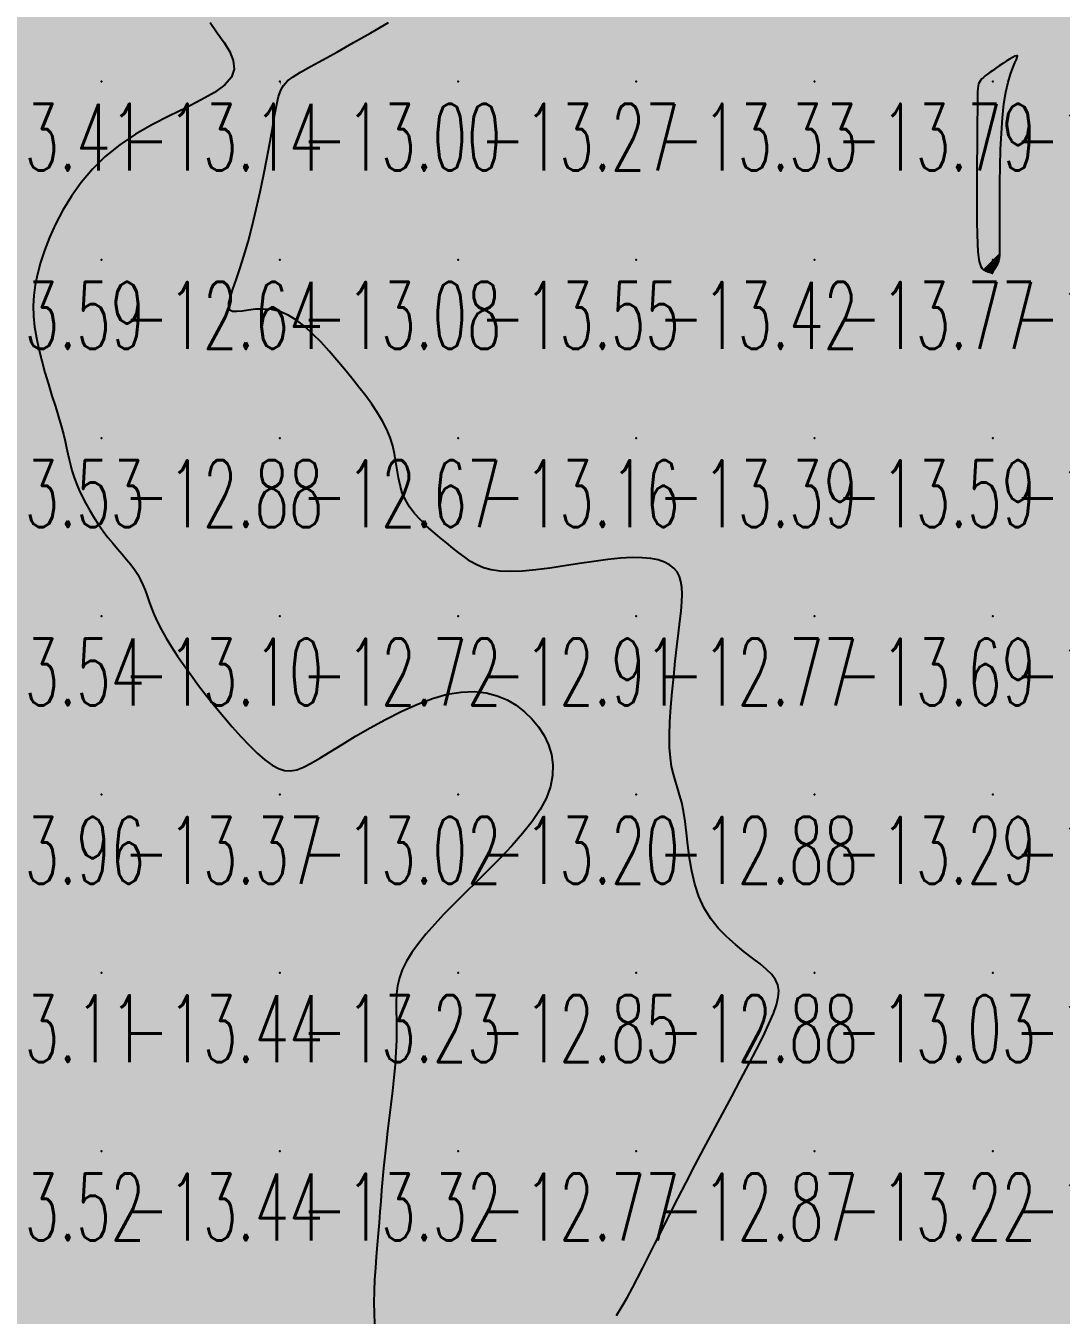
# Model space of a CAD drawing. Header units: millimetres. Extents: x 88261 to 90953, y 390274 to 392322.
# Drawn here: x 89616 to 89674.1, y 391748 to 391820.4 of the extents above; entities that cross this region are included whole.
import ezdxf
from ezdxf.enums import TextEntityAlignment as Align

# ---------------------------------------------------------------- set-up
doc = ezdxf.new("R2010")
doc.units = ezdxf.units.MM
doc.header["$LTSCALE"] = 25
for name, color, linetype in [('CN_03_00', 7, 'Continuous'), ('COTEAlt', 7, 'Continuous'), ('TN_COLORIAGE', 7, 'Continuous')]:
    doc.layers.add(name, color=color, linetype=linetype)
doc.styles.add('Simplex 1.0', font='Simplex.shx', dxfattribs={"width": 0.99, "height": 2.5})
doc.styles.get("Standard").update_dxf_attribs({"font": 'times.ttf'})

# ---------------------------------------------------------------- blocks, each defined once
blk = doc.blocks.new('COTE')
at = {"color": 0}
blk.add_point((0, 0), dxfattribs=at)
at = {"layer": 'COTEAlt'}
blk.add_attdef('ALT', text='', height=3.75, dxfattribs=at).set_placement((1.25, -1.25), align=Align.TOP_LEFT)

msp = doc.modelspace()

# ---------------------------------------------------------------- linework, layer by layer
at = {"layer": 'CN_03_00', "elevation": -13, "flags": 128}
for points in [[(89626.335, 391820.536), (89626.741, 391819.969), (89627.123, 391819.425), (89627.436, 391818.904), (89627.638, 391818.406), (89627.684, 391817.93), (89627.532, 391817.476), (89627.153, 391817.043), (89626.574, 391816.621), (89625.837, 391816.199), (89624.984, 391815.765), (89624.058, 391815.308), (89623.101, 391814.817), (89622.155, 391814.281), (89621.261, 391813.688), (89620.454, 391813.032), (89619.737, 391812.322), (89619.105, 391811.573), (89618.553, 391810.8), (89618.076, 391810.017), (89617.668, 391809.24), (89617.326, 391808.481), (89617.043, 391807.757), (89616.816, 391807.077), (89616.642, 391806.435), (89616.518, 391805.823), (89616.443, 391805.231), (89616.414, 391804.648), (89616.43, 391804.065), (89616.488, 391803.472), (89616.586, 391802.86), (89616.721, 391802.222), (89616.885, 391801.567), (89617.07, 391800.906), (89617.266, 391800.251), (89617.464, 391799.612), (89617.656, 391799.003), (89617.833, 391798.434), (89617.986, 391797.917), (89618.108, 391797.459), (89618.205, 391797.054), (89618.285, 391796.69), (89618.354, 391796.355), (89618.422, 391796.038), (89618.494, 391795.728), (89618.58, 391795.414), (89618.686, 391795.084), (89618.819, 391794.729), (89618.979, 391794.354), (89619.161, 391793.964), (89619.364, 391793.566), (89619.586, 391793.165), (89619.823, 391792.768), (89620.073, 391792.382), (89620.333, 391792.011), (89620.602, 391791.662), (89620.873, 391791.332), (89621.142, 391791.018), (89621.404, 391790.717), (89621.653, 391790.426), (89621.886, 391790.141), (89622.097, 391789.859), (89622.281, 391789.577), (89622.434, 391789.292), (89622.434, 391789.292), (89622.565, 391789), (89622.683, 391788.697), (89622.795, 391788.381), (89622.913, 391788.048), (89623.044, 391787.694), (89623.197, 391787.316), (89623.384, 391786.911), (89623.609, 391786.476), (89623.873, 391786.013), (89624.174, 391785.525), (89624.508, 391785.013), (89624.874, 391784.48), (89625.269, 391783.93), (89625.69, 391783.364), (89626.136, 391782.785), (89626.602, 391782.197), (89627.082, 391781.612), (89627.568, 391781.043), (89628.052, 391780.503), (89628.526, 391780.006), (89628.983, 391779.564), (89629.414, 391779.191), (89629.813, 391778.9), (89630.175, 391778.701), (89630.514, 391778.594), (89630.848, 391778.573), (89631.194, 391778.636), (89631.572, 391778.778), (89631.998, 391778.995), (89632.49, 391779.283), (89633.067, 391779.638), (89633.74, 391780.053), (89634.495, 391780.509), (89635.313, 391780.984), (89636.173, 391781.455), (89637.057, 391781.901), (89637.943, 391782.299), (89638.813, 391782.627), (89639.646, 391782.864), (89640.426, 391782.991), (89641.15, 391783.014), (89641.82, 391782.942), (89642.437, 391782.784), (89643.002, 391782.549), (89643.517, 391782.248), (89643.981, 391781.889), (89644.397, 391781.482), (89644.764, 391781.036), (89645.074, 391780.554), (89645.318, 391780.038), (89645.485, 391779.492), (89645.568, 391778.918), (89645.555, 391778.319), (89645.438, 391777.698), (89645.207, 391777.056), (89644.858, 391776.398), (89644.405, 391775.727), (89643.87, 391775.05), (89643.271, 391774.371), (89642.629, 391773.695), (89641.964, 391773.027), (89641.296, 391772.373), (89640.644, 391771.737), (89640.028, 391771.123), (89639.453, 391770.533), (89638.924, 391769.964), (89638.445, 391769.416), (89638.02, 391768.889), (89637.656, 391768.381), (89637.354, 391767.891), (89637.121, 391767.419), (89636.957, 391766.963), (89636.853, 391766.514), (89636.796, 391766.063), (89636.775, 391765.602), (89636.777, 391765.12), (89636.788, 391764.609), (89636.798, 391764.059), (89636.793, 391763.461), (89636.764, 391762.809), (89636.712, 391762.112), (89636.643, 391761.381), (89636.562, 391760.629), (89636.473, 391759.867), (89636.381, 391759.107), (89636.29, 391758.36), (89636.207, 391757.64), (89636.133, 391756.953), (89636.069, 391756.298), (89636.012, 391755.666), (89635.961, 391755.051), (89635.913, 391754.445), (89635.866, 391753.843), (89635.818, 391753.237), (89635.768, 391752.619), (89635.714, 391751.987), (89635.66, 391751.342), (89635.61, 391750.691), (89635.567, 391750.04), (89635.538, 391749.396), (89635.525, 391748.763), (89635.534, 391748.149), (89635.567, 391747.558)], [(89649.131, 391748.031), (89649.459, 391748.551), (89649.755, 391749.056), (89650.036, 391749.57), (89650.319, 391750.112), (89650.62, 391750.704), (89650.953, 391751.364), (89651.318, 391752.089), (89651.713, 391752.871), (89652.135, 391753.703), (89652.582, 391754.579), (89653.051, 391755.49), (89653.539, 391756.43), (89654.045, 391757.392), (89654.564, 391758.367), (89655.087, 391759.342), (89655.603, 391760.302), (89656.101, 391761.234), (89656.57, 391762.122), (89657, 391762.953), (89657.379, 391763.712), (89657.696, 391764.385), (89657.943, 391764.962), (89658.117, 391765.454), (89658.216, 391765.874), (89658.24, 391766.239), (89658.187, 391766.562), (89658.057, 391766.859), (89657.848, 391767.145), (89657.559, 391767.434), (89657.192, 391767.74), (89656.765, 391768.07), (89656.298, 391768.429), (89655.81, 391768.824), (89655.322, 391769.261), (89654.853, 391769.744), (89654.425, 391770.279), (89654.057, 391770.873), (89653.764, 391771.527), (89653.539, 391772.226), (89653.368, 391772.951), (89653.241, 391773.684), (89653.143, 391774.405), (89653.062, 391775.095), (89652.985, 391775.736), (89652.901, 391776.308), (89652.799, 391776.801), (89652.683, 391777.231), (89652.561, 391777.623), (89652.441, 391778.002), (89652.329, 391778.393), (89652.233, 391778.82), (89652.16, 391779.308), (89652.119, 391779.882), (89652.113, 391780.558), (89652.139, 391781.32), (89652.19, 391782.142), (89652.262, 391782.999), (89652.347, 391783.867), (89652.439, 391784.721), (89652.532, 391785.535), (89652.621, 391786.285), (89652.698, 391786.95), (89652.76, 391787.533), (89652.802, 391788.042), (89652.818, 391788.484), (89652.804, 391788.866), (89652.755, 391789.196), (89652.667, 391789.481), (89652.535, 391789.728), (89652.355, 391789.945), (89652.121, 391790.13), (89651.83, 391790.282), (89651.477, 391790.4), (89651.059, 391790.481), (89650.571, 391790.526), (89650.009, 391790.531), (89649.369, 391790.496), (89648.651, 391790.421), (89647.872, 391790.316), (89647.056, 391790.194), (89646.224, 391790.066), (89645.399, 391789.945), (89644.604, 391789.843), (89643.861, 391789.772), (89643.191, 391789.745), (89642.612, 391789.77), (89642.113, 391789.845), (89641.681, 391789.965), (89641.298, 391790.126), (89640.951, 391790.322), (89640.623, 391790.548), (89640.299, 391790.799), (89639.964, 391791.07), (89639.606, 391791.356), (89639.233, 391791.657), (89638.855, 391791.972), (89638.485, 391792.303), (89638.132, 391792.647), (89637.808, 391793.007), (89637.524, 391793.381), (89637.292, 391793.769), (89637.119, 391794.171), (89636.993, 391794.586), (89636.901, 391795.013), (89636.828, 391795.449), (89636.761, 391795.894), (89636.683, 391796.345), (89636.582, 391796.801), (89636.441, 391797.26), (89636.252, 391797.722), (89636.014, 391798.187), (89635.734, 391798.656), (89635.416, 391799.13), (89635.066, 391799.61), (89634.689, 391800.097), (89634.29, 391800.592), (89633.875, 391801.096), (89633.447, 391801.608), (89633.009, 391802.116), (89632.562, 391802.608), (89632.108, 391803.068), (89631.647, 391803.484), (89631.182, 391803.842), (89630.714, 391804.129), (89630.244, 391804.331), (89629.776, 391804.44), (89629.318, 391804.474), (89628.883, 391804.457), (89628.482, 391804.411), (89628.126, 391804.36), (89627.827, 391804.328), (89627.596, 391804.338), (89627.444, 391804.413), (89627.38, 391804.574), (89627.394, 391804.824), (89627.476, 391805.164), (89627.612, 391805.595), (89627.792, 391806.117), (89628.002, 391806.73), (89628.232, 391807.436), (89628.468, 391808.234), (89628.701, 391809.121), (89628.927, 391810.07), (89629.142, 391811.053), (89629.344, 391812.038), (89629.531, 391812.996), (89629.7, 391813.896), (89629.848, 391814.708), (89629.973, 391815.402), (89630.077, 391815.958), (89630.177, 391816.394), (89630.296, 391816.738), (89630.456, 391817.018), (89630.681, 391817.264), (89630.992, 391817.503), (89631.413, 391817.763), (89631.965, 391818.074), (89632.661, 391818.456), (89633.48, 391818.906), (89634.389, 391819.412), (89635.356, 391819.964), (89636.349, 391820.551)]]:
    msp.add_lwpolyline(points, dxfattribs=at)
at = {"layer": 'CN_03_00', "elevation": -14, "flags": 128}
msp.add_lwpolyline([(89669.39, 391808.128), (89669.417, 391807.701), (89669.451, 391807.376), (89669.492, 391807.137), (89669.538, 391806.968), (89669.589, 391806.852), (89669.644, 391806.773), (89669.703, 391806.716), (89669.765, 391806.667), (89669.829, 391806.624), (89669.895, 391806.589), (89669.961, 391806.564), (89670.028, 391806.55), (89670.094, 391806.548), (89670.159, 391806.56), (89670.222, 391806.588), (89670.282, 391806.632), (89670.34, 391806.69), (89670.394, 391806.759), (89670.444, 391806.837), (89670.489, 391806.919), (89670.53, 391807.004), (89670.565, 391807.089), (89670.594, 391807.169), (89670.617, 391807.247), (89670.633, 391807.337), (89670.645, 391807.458), (89670.653, 391807.628), (89670.656, 391807.867), (89670.657, 391808.193), (89670.655, 391808.625), (89670.651, 391809.181), (89670.647, 391809.873), (89670.646, 391810.674), (89670.65, 391811.554), (89670.664, 391812.479), (89670.69, 391813.416), (89670.733, 391814.332), (89670.795, 391815.195), (89670.881, 391815.973), (89670.991, 391816.638), (89671.117, 391817.193), (89671.249, 391817.646), (89671.377, 391818.005), (89671.489, 391818.278), (89671.576, 391818.473), (89671.627, 391818.6), (89671.632, 391818.666), (89671.583, 391818.679), (89671.487, 391818.648), (89671.353, 391818.58), (89671.189, 391818.484), (89671.006, 391818.367), (89670.811, 391818.239), (89670.615, 391818.106), (89670.427, 391817.977), (89670.254, 391817.858), (89670.097, 391817.75), (89669.957, 391817.65), (89669.833, 391817.556), (89669.726, 391817.466), (89669.634, 391817.379), (89669.559, 391817.292), (89669.5, 391817.204), (89669.456, 391817.11), (89669.425, 391816.997), (89669.405, 391816.848), (89669.394, 391816.649), (89669.389, 391816.383), (89669.387, 391816.034), (89669.387, 391815.586), (89669.385, 391815.023), (89669.381, 391814.339), (89669.374, 391813.557), (89669.366, 391812.71), (89669.359, 391811.833), (89669.355, 391810.957), (89669.354, 391810.116), (89669.359, 391809.344), (89669.37, 391808.673), (89669.39, 391808.128)], close=True, dxfattribs=at)
at = {"layer": 'TN_COLORIAGE', "color": 221}
for points in [[(89610.249, 391817.239, -13.225), (89620.249, 391817.239, -13.225), (89620.249, 391827.239, -13.225)], [(89610.249, 391827.239, -13.225), (89610.249, 391817.239, -13.225), (89620.249, 391827.239, -13.225)], [(89620.249, 391827.239, -13), (89625.621, 391827.239, -13), (89620.249, 391817.239, -13), (89624.498, 391821.489, -13)], [(89650.249, 391827.239, -13), (89643.685, 391827.239, -13), (89640.249, 391817.239, -13), (89640.249, 391822.502, -13)], [(89640.249, 391817.239, -13.46), (89650.249, 391817.239, -13.46), (89650.249, 391827.239, -13.46)], [(89650.249, 391827.239, -13.622), (89650.249, 391817.239, -13.622), (89660.249, 391827.239, -13.622)], [(89650.249, 391817.239, -13.622), (89660.249, 391817.239, -13.622), (89660.249, 391827.239, -13.622)], [(89660.249, 391827.239, -13.676), (89660.249, 391817.239, -13.676), (89670.249, 391827.239, -13.676)], [(89669.331, 391817.239, -13.676), (89670.249, 391817.849, -13.676), (89660.249, 391817.239, -13.676), (89670.249, 391827.239, -13.676)], [(89672.236, 391819.227, -13.676), (89670.249, 391817.849, -13.676), (89680.249, 391827.239, -13.676), (89670.249, 391827.239, -13.676)], [(89672.236, 391819.227, -13.417), (89670.597, 391817.239, -13.417), (89680.249, 391827.239, -13.417), (89680.249, 391817.239, -13.417)], [(89640.249, 391822.502, -13.268), (89630.322, 391817.239, -13.268), (89640.249, 391817.239, -13.268)], [(89624.498, 391821.489, -13.143), (89630.112, 391817.239, -13.143), (89620.249, 391817.239, -13.143)], [(89610.249, 391807.239, -13), (89616.458, 391807.239, -13), (89620.249, 391817.239, -13), (89620.249, 391814.412, -13)], [(89610.249, 391817.239, -13.143), (89610.249, 391807.239, -13.143), (89620.249, 391817.239, -13.143)], [(89620.249, 391814.412, -13.143), (89630.112, 391817.239, -13.143), (89620.249, 391817.239, -13.143)], [(89628.522, 391807.239, -13.076), (89630.249, 391816.984, -13.076), (89630.249, 391807.239, -13.076)], [(89640.249, 391817.239, -13), (89630.322, 391817.239, -13), (89630.249, 391807.239, -13), (89630.249, 391816.984, -13)], [(89630.249, 391807.239, -13.268), (89640.249, 391807.239, -13.268), (89640.249, 391817.239, -13.268)], [(89640.249, 391807.239, -13.334), (89650.249, 391807.239, -13.334), (89650.249, 391817.239, -13.334)], [(89640.249, 391817.239, -13.334), (89640.249, 391807.239, -13.334), (89650.249, 391817.239, -13.334)], [(89650.249, 391807.239, -13.792), (89660.249, 391807.239, -13.792), (89660.249, 391817.239, -13.792)], [(89650.249, 391817.239, -13.792), (89650.249, 391807.239, -13.792), (89660.249, 391817.239, -13.792)], [(89669.331, 391817.239, -13.766), (89669.425, 391816.415, -13.766), (89660.249, 391817.239, -13.766), (89660.249, 391807.239, -13.766)], [(89670.597, 391817.239, -13.417), (89670.662, 391807.652, -13.417), (89680.249, 391817.239, -13.417)], [(89670.663, 391807.239, -13.417), (89670.662, 391807.652, -13.417), (89680.249, 391807.239, -13.417), (89680.249, 391817.239, -13.417)], [(89669.425, 391816.415, -13.766), (89669.281, 391807.239, -13.766), (89660.249, 391807.239, -13.766)], [(89610.249, 391807.239, -13), (89616.458, 391807.239, -13), (89610.249, 391797.239, -13), (89616.18, 391803.17, -13)], [(89628.522, 391807.239, -13.076), (89626.473, 391803.464, -13.076), (89630.249, 391807.239, -13.076)], [(89630.249, 391805.383, -13.076), (89626.473, 391803.464, -13.076), (89630.249, 391807.239, -13.076)], [(89640.249, 391807.239, -13), (89633.998, 391800.989, -13), (89630.249, 391807.239, -13), (89630.249, 391805.383, -13)], [(89640.249, 391807.239, -13), (89633.998, 391800.989, -13), (89640.249, 391797.239, -13), (89637.006, 391797.239, -13)], [(89640.249, 391807.239, -13.421), (89640.249, 391797.239, -13.421), (89650.249, 391807.239, -13.421)], [(89640.249, 391797.239, -13.421), (89650.249, 391797.239, -13.421), (89650.249, 391807.239, -13.421)], [(89650.249, 391807.239, -13.766), (89650.249, 391797.239, -13.766), (89660.249, 391807.239, -13.766)], [(89650.249, 391797.239, -13.766), (89660.249, 391797.239, -13.766), (89660.249, 391807.239, -13.766)], [(89669.281, 391807.239, -13.59), (89669.672, 391806.663, -13.59), (89660.249, 391807.239, -13.59), (89660.249, 391797.239, -13.59)], [(89670.249, 391806.406, -13.59), (89669.672, 391806.663, -13.59), (89670.249, 391797.239, -13.59), (89660.249, 391797.239, -13.59)], [(89670.249, 391806.406, -13.419), (89670.663, 391807.239, -13.419), (89670.249, 391797.239, -13.419), (89680.249, 391807.239, -13.419)], [(89670.249, 391797.239, -13.419), (89680.249, 391797.239, -13.419), (89680.249, 391807.239, -13.419)], [(89616.18, 391803.17, -13.529), (89618.338, 391797.239, -13.529), (89610.249, 391797.239, -13.529)], [(89610.249, 391787.239, -13), (89618.383, 391795.373, -13), (89610.249, 391797.239, -13), (89618.338, 391797.239, -13)], [(89637.006, 391797.239, -13.159), (89636.625, 391793.615, -13.159), (89640.249, 391797.239, -13.159)], [(89636.625, 391793.615, -13.159), (89640.249, 391790.912, -13.159), (89640.249, 391797.239, -13.159)], [(89650.249, 391797.239, -13), (89642.162, 391789.153, -13), (89640.249, 391797.239, -13), (89640.249, 391790.912, -13)], [(89650.249, 391790.944, -13.391), (89642.162, 391789.153, -13.391), (89650.249, 391797.239, -13.391)], [(89660.249, 391797.239, -13), (89653.056, 391790.047, -13), (89650.249, 391797.239, -13), (89650.249, 391790.944, -13)], [(89660.249, 391787.239, -13), (89652.739, 391787.239, -13), (89660.249, 391797.239, -13), (89653.056, 391790.047, -13)], [(89660.249, 391797.239, -13.724), (89660.249, 391787.239, -13.724), (89670.249, 391797.239, -13.724)], [(89660.249, 391787.239, -13.724), (89670.249, 391787.239, -13.724), (89670.249, 391797.239, -13.724)], [(89670.249, 391797.239, -13.509), (89670.249, 391787.239, -13.509), (89680.249, 391797.239, -13.509)], [(89670.249, 391787.239, -13.509), (89680.249, 391787.239, -13.509), (89680.249, 391797.239, -13.509)], [(89610.249, 391787.239, -13), (89618.383, 391795.373, -13), (89620.249, 391787.239, -13), (89620.249, 391791.77, -13)], [(89622.623, 391789.613, -13.103), (89620.249, 391791.77, -13.103), (89620.249, 391787.239, -13.103)], [(89622.623, 391789.613, -13.103), (89622.943, 391787.239, -13.103), (89620.249, 391787.239, -13.103)], [(89610.249, 391787.239, -13.103), (89610.249, 391777.239, -13.103), (89620.249, 391787.239, -13.103)], [(89610.249, 391777.239, -13.103), (89620.249, 391777.239, -13.103), (89620.249, 391787.239, -13.103)], [(89620.249, 391777.239, -13), (89625.906, 391782.896, -13), (89620.249, 391787.239, -13), (89622.943, 391787.239, -13)], [(89652.739, 391787.239, -13.694), (89651.712, 391778.703, -13.694), (89660.249, 391787.239, -13.694)], [(89660.249, 391787.239, -13), (89651.712, 391778.703, -13), (89660.249, 391777.239, -13), (89653.123, 391777.239, -13)], [(89660.249, 391787.239, -13.97), (89660.249, 391777.239, -13.97), (89670.249, 391787.239, -13.97)], [(89660.249, 391777.239, -13.97), (89670.249, 391777.239, -13.97), (89670.249, 391787.239, -13.97)], [(89670.249, 391787.239, -13.527), (89670.249, 391777.239, -13.527), (89680.249, 391787.239, -13.527)], [(89670.249, 391777.239, -13.527), (89680.249, 391777.239, -13.527), (89680.249, 391787.239, -13.527)], [(89640.249, 391777.239, -13), (89640.249, 391784.08, -13), (89630.249, 391777.239, -13), (89631.976, 391778.967, -13)], [(89644.903, 391781.894, -13.2), (89640.249, 391784.08, -13.2), (89640.249, 391777.239, -13.2)], [(89620.249, 391777.239, -13), (89625.906, 391782.896, -13), (89630.249, 391777.239, -13), (89630.249, 391777.884, -13)], [(89644.903, 391781.894, -13.2), (89646.523, 391777.239, -13.2), (89640.249, 391777.239, -13.2)], [(89630.249, 391777.884, -13.019), (89631.976, 391778.967, -13.019), (89630.249, 391777.239, -13.019)], [(89610.249, 391777.239, -13.365), (89610.249, 391767.239, -13.365), (89620.249, 391777.239, -13.365)], [(89610.249, 391767.239, -13.365), (89620.249, 391767.239, -13.365), (89620.249, 391777.239, -13.365)], [(89620.249, 391777.239, -13.019), (89620.249, 391767.239, -13.019), (89630.249, 391777.239, -13.019)], [(89620.249, 391767.239, -13.019), (89630.249, 391767.239, -13.019), (89630.249, 391777.239, -13.019)], [(89630.249, 391777.239, -13.2), (89630.249, 391767.239, -13.2), (89640.249, 391777.239, -13.2)], [(89630.249, 391767.239, -13), (89636.349, 391767.239, -13), (89640.249, 391777.239, -13), (89640.249, 391771.485, -13)], [(89640.249, 391771.485, -13.2), (89646.523, 391777.239, -13.2), (89640.249, 391777.239, -13.2)], [(89653.199, 391770.19, -13.295), (89653.123, 391777.239, -13.295), (89660.249, 391777.239, -13.295)], [(89660.249, 391777.239, -13), (89653.199, 391770.19, -13), (89660.249, 391767.239, -13), (89658.422, 391767.239, -13)], [(89660.249, 391777.239, -13.588), (89660.249, 391767.239, -13.588), (89670.249, 391777.239, -13.588)], [(89660.249, 391767.239, -13.588), (89670.249, 391767.239, -13.588), (89670.249, 391777.239, -13.588)], [(89670.249, 391777.239, -13.637), (89670.249, 391767.239, -13.637), (89680.249, 391777.239, -13.637)], [(89670.249, 391767.239, -13.637), (89680.249, 391767.239, -13.637), (89680.249, 391777.239, -13.637)], [(89610.249, 391767.239, -13.445), (89610.249, 391757.239, -13.445), (89620.249, 391767.239, -13.445)], [(89610.249, 391757.239, -13.445), (89620.249, 391757.239, -13.445), (89620.249, 391767.239, -13.445)], [(89620.249, 391767.239, -13.231), (89620.249, 391757.239, -13.231), (89630.249, 391767.239, -13.231)], [(89620.249, 391757.239, -13.231), (89630.249, 391757.239, -13.231), (89630.249, 391767.239, -13.231)], [(89630.249, 391757.239, -13), (89637.081, 391764.071, -13), (89630.249, 391767.239, -13), (89636.349, 391767.239, -13)], [(89660.249, 391757.239, -13), (89653.889, 391757.239, -13), (89660.249, 391767.239, -13), (89658.467, 391765.458, -13)], [(89658.467, 391765.458, -13.028), (89658.422, 391767.239, -13.028), (89660.249, 391767.239, -13.028)], [(89660.249, 391767.239, -13.021), (89660.249, 391757.239, -13.021), (89670.249, 391767.239, -13.021)], [(89660.249, 391757.239, -13.021), (89670.249, 391757.239, -13.021), (89670.249, 391767.239, -13.021)], [(89680.249, 391760.614, -13.279), (89679.252, 391757.239, -13.279), (89680.249, 391767.239, -13.279), (89670.249, 391757.239, -13.279)], [(89670.249, 391767.239, -13.843), (89670.249, 391757.239, -13.843), (89680.249, 391767.239, -13.843)], [(89636.085, 391757.239, -13.319), (89637.081, 391764.071, -13.319), (89630.249, 391757.239, -13.319)], [(89610.249, 391757.239, -13.44), (89610.249, 391747.239, -13.44), (89620.249, 391757.239, -13.44)], [(89610.249, 391747.239, -13.44), (89620.249, 391747.239, -13.44), (89620.249, 391757.239, -13.44)], [(89620.249, 391757.239, -13.319), (89620.249, 391747.239, -13.319), (89630.249, 391757.239, -13.319)], [(89620.249, 391747.239, -13.319), (89630.249, 391747.239, -13.319), (89630.249, 391757.239, -13.319)], [(89630.249, 391757.239, -13), (89636.085, 391757.239, -13), (89630.249, 391747.239, -13), (89635.819, 391752.81, -13)], [(89650.249, 391747.239, -13.222), (89660.249, 391747.239, -13.222), (89660.249, 391757.239, -13.222)], [(89660.249, 391757.239, -13), (89653.889, 391757.239, -13), (89650.249, 391747.239, -13), (89650.249, 391749.937, -13)], [(89660.249, 391747.239, -13.279), (89670.249, 391747.239, -13.279), (89670.249, 391757.239, -13.279)], [(89660.249, 391757.239, -13.279), (89660.249, 391747.239, -13.279), (89670.249, 391757.239, -13.279)], [(89679.252, 391757.239, -13.173), (89679.368, 391756.359, -13.173), (89670.249, 391757.239, -13.173), (89670.249, 391747.239, -13.173)], [(89680.249, 391755.7, -13.173), (89679.368, 391756.359, -13.173), (89680.249, 391747.239, -13.173), (89670.249, 391747.239, -13.173)], [(89635.249, 391747.239, -13.286), (89635.819, 391752.81, -13.286), (89630.249, 391747.239, -13.286)], [(89648.837, 391747.239, -13.047), (89650.249, 391749.937, -13.047), (89650.249, 391747.239, -13.047)]]:
    msp.add_solid(points, dxfattribs=at)
at = {"layer": 'TN_COLORIAGE', "color": 211}
for points in [[(89630.112, 391817.239, -12.807), (89624.498, 391821.489, -12.807), (89630.249, 391817.239, -12.807), (89630.249, 391827.239, -12.807)], [(89630.249, 391827.239, -12.759), (89630.249, 391817.239, -12.759), (89640.249, 391827.239, -12.759)], [(89630.322, 391817.239, -12.759), (89640.249, 391822.502, -12.759), (89630.249, 391817.239, -12.759), (89640.249, 391827.239, -12.759)], [(89630.249, 391816.984, -12.637), (89628.522, 391807.239, -12.637), (89630.249, 391817.239, -12.637), (89620.249, 391807.239, -12.637)], [(89630.112, 391817.239, -12.637), (89620.249, 391814.412, -12.637), (89630.249, 391817.239, -12.637), (89620.249, 391807.239, -12.637)], [(89630.249, 391816.984, -12.998), (89630.322, 391817.239, -12.998), (89630.249, 391817.239, -12.998)], [(89620.249, 391814.412, -12.637), (89616.458, 391807.239, -12.637), (89620.249, 391807.239, -12.637)], [(89616.18, 391803.17, -12.637), (89616.458, 391807.239, -12.637), (89620.249, 391807.239, -12.637)], [(89618.338, 391797.239, -12.637), (89616.18, 391803.17, -12.637), (89620.249, 391797.239, -12.637), (89620.249, 391807.239, -12.637)], [(89626.473, 391803.464, -12.637), (89628.522, 391807.239, -12.637), (89620.249, 391797.239, -12.637), (89620.249, 391807.239, -12.637)], [(89626.473, 391803.464, -12.668), (89630.249, 391805.383, -12.668), (89620.249, 391797.239, -12.668), (89630.249, 391797.239, -12.668)], [(89630.249, 391805.383, -12.668), (89633.998, 391800.989, -12.668), (89630.249, 391797.239, -12.668)], [(89637.006, 391797.239, -12.668), (89633.998, 391800.989, -12.668), (89630.249, 391797.239, -12.668)], [(89618.338, 391797.239, -12.875), (89618.383, 391795.373, -12.875), (89620.249, 391797.239, -12.875)], [(89620.249, 391791.77, -12.875), (89618.383, 391795.373, -12.875), (89620.249, 391797.239, -12.875)], [(89620.249, 391791.77, -12.668), (89622.623, 391789.613, -12.668), (89620.249, 391797.239, -12.668), (89630.249, 391797.239, -12.668)], [(89622.943, 391787.239, -12.668), (89622.623, 391789.613, -12.668), (89630.249, 391787.239, -12.668), (89630.249, 391797.239, -12.668)], [(89636.625, 391793.615, -12.668), (89637.006, 391797.239, -12.668), (89630.249, 391787.239, -12.668), (89630.249, 391797.239, -12.668)], [(89640.249, 391790.912, -12.72), (89636.625, 391793.615, -12.72), (89640.249, 391787.239, -12.72), (89630.249, 391787.239, -12.72)], [(89642.162, 391789.153, -12.77), (89650.249, 391790.944, -12.77), (89640.249, 391787.239, -12.77), (89650.249, 391787.239, -12.77)], [(89640.249, 391790.912, -12.907), (89642.162, 391789.153, -12.907), (89640.249, 391787.239, -12.907)], [(89650.249, 391790.944, -12.77), (89653.056, 391790.047, -12.77), (89650.249, 391787.239, -12.77)], [(89653.056, 391790.047, -12.77), (89652.739, 391787.239, -12.77), (89650.249, 391787.239, -12.77)], [(89622.943, 391787.239, -12.72), (89625.906, 391782.896, -12.72), (89630.249, 391787.239, -12.72)], [(89630.249, 391777.884, -12.72), (89625.906, 391782.896, -12.72), (89630.249, 391787.239, -12.72)], [(89631.976, 391778.967, -12.72), (89630.249, 391777.884, -12.72), (89640.249, 391787.239, -12.72), (89630.249, 391787.239, -12.72)], [(89631.976, 391778.967, -12.907), (89640.249, 391784.08, -12.907), (89640.249, 391787.239, -12.907)], [(89640.249, 391784.08, -12.77), (89644.903, 391781.894, -12.77), (89640.249, 391787.239, -12.77), (89650.249, 391787.239, -12.77)], [(89646.523, 391777.239, -12.77), (89644.903, 391781.894, -12.77), (89650.249, 391777.239, -12.77), (89650.249, 391787.239, -12.77)], [(89651.712, 391778.703, -12.77), (89652.739, 391787.239, -12.77), (89650.249, 391777.239, -12.77), (89650.249, 391787.239, -12.77)], [(89653.123, 391777.239, -12.881), (89651.712, 391778.703, -12.881), (89650.249, 391777.239, -12.881)], [(89646.523, 391777.239, -12.852), (89640.249, 391771.485, -12.852), (89650.249, 391777.239, -12.852), (89640.249, 391767.239, -12.852)], [(89640.249, 391767.239, -12.881), (89650.249, 391767.239, -12.881), (89650.249, 391777.239, -12.881)], [(89653.123, 391777.239, -12.877), (89653.199, 391770.19, -12.877), (89650.249, 391777.239, -12.877), (89650.249, 391767.239, -12.877)], [(89640.249, 391771.485, -12.852), (89636.349, 391767.239, -12.852), (89640.249, 391767.239, -12.852)], [(89658.422, 391767.239, -12.877), (89653.199, 391770.19, -12.877), (89650.249, 391767.239, -12.877)], [(89637.081, 391764.071, -12.773), (89636.085, 391757.239, -12.773), (89640.249, 391767.239, -12.773), (89640.249, 391757.239, -12.773)], [(89636.349, 391767.239, -12.852), (89637.081, 391764.071, -12.852), (89640.249, 391767.239, -12.852)], [(89640.249, 391767.239, -12.877), (89640.249, 391757.239, -12.877), (89650.249, 391767.239, -12.877)], [(89640.249, 391757.239, -12.877), (89650.249, 391757.239, -12.877), (89650.249, 391767.239, -12.877)], [(89658.422, 391767.239, -12.873), (89658.467, 391765.458, -12.873), (89650.249, 391767.239, -12.873), (89650.249, 391757.239, -12.873)], [(89658.467, 391765.458, -12.873), (89653.889, 391757.239, -12.873), (89650.249, 391757.239, -12.873)], [(89635.819, 391752.81, -12.714), (89635.249, 391747.239, -12.714), (89640.249, 391757.239, -12.714), (89640.249, 391747.239, -12.714)], [(89635.819, 391752.81, -12.773), (89636.085, 391757.239, -12.773), (89640.249, 391757.239, -12.773)], [(89640.249, 391757.239, -12.873), (89640.249, 391747.239, -12.873), (89650.249, 391757.239, -12.873)], [(89650.249, 391749.937, -12.714), (89648.837, 391747.239, -12.714), (89650.249, 391757.239, -12.714), (89640.249, 391747.239, -12.714)], [(89650.249, 391749.937, -12.873), (89653.889, 391757.239, -12.873), (89650.249, 391757.239, -12.873)]]:
    msp.add_solid(points, dxfattribs=at)
at = {"layer": 'TN_COLORIAGE', "color": 231}
for points in [[(89670.597, 391817.239, -14.021), (89672.236, 391819.227, -14.021), (89670.249, 391817.239, -14.021)], [(89670.249, 391817.849, -14.021), (89672.236, 391819.227, -14.021), (89670.249, 391817.239, -14.021)], [(89670.249, 391817.849, -14.021), (89669.331, 391817.239, -14.021), (89670.249, 391817.239, -14.021)], [(89670.249, 391807.239, -14), (89669.281, 391807.239, -14), (89670.249, 391817.239, -14), (89669.425, 391816.415, -14)], [(89669.425, 391816.415, -14.021), (89669.331, 391817.239, -14.021), (89670.249, 391817.239, -14.021)], [(89670.249, 391807.239, -14), (89670.662, 391807.652, -14), (89670.249, 391817.239, -14), (89670.597, 391817.239, -14)], [(89670.662, 391807.652, -14.025), (89670.663, 391807.239, -14.025), (89670.249, 391807.239, -14.025)], [(89669.672, 391806.663, -14.025), (89669.281, 391807.239, -14.025), (89670.249, 391807.239, -14.025)], [(89669.672, 391806.663, -14.025), (89670.249, 391806.406, -14.025), (89670.249, 391807.239, -14.025)], [(89670.663, 391807.239, -14.025), (89670.249, 391806.406, -14.025), (89670.249, 391807.239, -14.025)]]:
    msp.add_solid(points, dxfattribs=at)

# ---------------------------------------------------------------- block references
at = {"layer": 'COTEAlt'}
ref = msp.add_blockref('COTE', (89610.249, 391817.239), dxfattribs=at)
ref.add_attrib('ALT', '-13.41', dxfattribs={"height": 3.75, "style": 'Simplex 1.0', "width": 0.6}).set_placement((89611.499, 391815.989), align=Align.TOP_LEFT)
ref = msp.add_blockref('COTE', (89620.249, 391817.239), dxfattribs=at)
ref.add_attrib('ALT', '-13.14', dxfattribs={"height": 3.75, "style": 'Simplex 1.0', "width": 0.6}).set_placement((89621.499, 391815.989), align=Align.TOP_LEFT)
ref = msp.add_blockref('COTE', (89630.249, 391817.239), dxfattribs=at)
ref.add_attrib('ALT', '-13.00', dxfattribs={"height": 3.75, "style": 'Simplex 1.0', "width": 0.6}).set_placement((89631.499, 391815.989), align=Align.TOP_LEFT)
ref = msp.add_blockref('COTE', (89640.249, 391817.239), dxfattribs=at)
ref.add_attrib('ALT', '-13.27', dxfattribs={"height": 3.75, "style": 'Simplex 1.0', "width": 0.6}).set_placement((89641.499, 391815.989), align=Align.TOP_LEFT)
ref = msp.add_blockref('COTE', (89650.249, 391817.239), dxfattribs=at)
ref.add_attrib('ALT', '-13.33', dxfattribs={"height": 3.75, "style": 'Simplex 1.0', "width": 0.6}).set_placement((89651.499, 391815.989), align=Align.TOP_LEFT)
ref = msp.add_blockref('COTE', (89660.249, 391817.239), dxfattribs=at)
ref.add_attrib('ALT', '-13.79', dxfattribs={"height": 3.75, "style": 'Simplex 1.0', "width": 0.6}).set_placement((89661.499, 391815.989), align=Align.TOP_LEFT)
ref = msp.add_blockref('COTE', (89670.249, 391817.239), dxfattribs=at)
ref.add_attrib('ALT', '-14.02', dxfattribs={"height": 3.75, "style": 'Simplex 1.0', "width": 0.6}).set_placement((89671.499, 391815.989), align=Align.TOP_LEFT)
ref = msp.add_blockref('COTE', (89610.249, 391807.239), dxfattribs=at)
ref.add_attrib('ALT', '-13.59', dxfattribs={"height": 3.75, "style": 'Simplex 1.0', "width": 0.6}).set_placement((89611.499, 391805.989), align=Align.TOP_LEFT)
ref = msp.add_blockref('COTE', (89620.249, 391807.239), dxfattribs=at)
ref.add_attrib('ALT', '-12.64', dxfattribs={"height": 3.75, "style": 'Simplex 1.0', "width": 0.6}).set_placement((89621.499, 391805.989), align=Align.TOP_LEFT)
ref = msp.add_blockref('COTE', (89630.249, 391807.239), dxfattribs=at)
ref.add_attrib('ALT', '-13.08', dxfattribs={"height": 3.75, "style": 'Simplex 1.0', "width": 0.6}).set_placement((89631.499, 391805.989), align=Align.TOP_LEFT)
ref = msp.add_blockref('COTE', (89640.249, 391807.239), dxfattribs=at)
ref.add_attrib('ALT', '-13.55', dxfattribs={"height": 3.75, "style": 'Simplex 1.0', "width": 0.6}).set_placement((89641.499, 391805.989), align=Align.TOP_LEFT)
ref = msp.add_blockref('COTE', (89650.249, 391807.239), dxfattribs=at)
ref.add_attrib('ALT', '-13.42', dxfattribs={"height": 3.75, "style": 'Simplex 1.0', "width": 0.6}).set_placement((89651.499, 391805.989), align=Align.TOP_LEFT)
ref = msp.add_blockref('COTE', (89660.249, 391807.239), dxfattribs=at)
ref.add_attrib('ALT', '-13.77', dxfattribs={"height": 3.75, "style": 'Simplex 1.0', "width": 0.6}).set_placement((89661.499, 391805.989), align=Align.TOP_LEFT)
ref = msp.add_blockref('COTE', (89670.249, 391807.239), dxfattribs=at)
ref.add_attrib('ALT', '-14.03', dxfattribs={"height": 3.75, "style": 'Simplex 1.0', "width": 0.6}).set_placement((89671.499, 391805.989), align=Align.TOP_LEFT)
ref = msp.add_blockref('COTE', (89610.249, 391797.239), dxfattribs=at)
ref.add_attrib('ALT', '-13.53', dxfattribs={"height": 3.75, "style": 'Simplex 1.0', "width": 0.6}).set_placement((89611.499, 391795.989), align=Align.TOP_LEFT)
ref = msp.add_blockref('COTE', (89620.249, 391797.239), dxfattribs=at)
ref.add_attrib('ALT', '-12.88', dxfattribs={"height": 3.75, "style": 'Simplex 1.0', "width": 0.6}).set_placement((89621.499, 391795.989), align=Align.TOP_LEFT)
ref = msp.add_blockref('COTE', (89630.249, 391797.239), dxfattribs=at)
ref.add_attrib('ALT', '-12.67', dxfattribs={"height": 3.75, "style": 'Simplex 1.0', "width": 0.6}).set_placement((89631.499, 391795.989), align=Align.TOP_LEFT)
ref = msp.add_blockref('COTE', (89640.249, 391797.239), dxfattribs=at)
ref.add_attrib('ALT', '-13.16', dxfattribs={"height": 3.75, "style": 'Simplex 1.0', "width": 0.6}).set_placement((89641.499, 391795.989), align=Align.TOP_LEFT)
ref = msp.add_blockref('COTE', (89650.249, 391797.239), dxfattribs=at)
ref.add_attrib('ALT', '-13.39', dxfattribs={"height": 3.75, "style": 'Simplex 1.0', "width": 0.6}).set_placement((89651.499, 391795.989), align=Align.TOP_LEFT)
ref = msp.add_blockref('COTE', (89660.249, 391797.239), dxfattribs=at)
ref.add_attrib('ALT', '-13.59', dxfattribs={"height": 3.75, "style": 'Simplex 1.0', "width": 0.6}).set_placement((89661.499, 391795.989), align=Align.TOP_LEFT)
ref = msp.add_blockref('COTE', (89670.249, 391797.239), dxfattribs=at)
ref.add_attrib('ALT', '-13.72', dxfattribs={"height": 3.75, "style": 'Simplex 1.0', "width": 0.6}).set_placement((89671.499, 391795.989), align=Align.TOP_LEFT)
ref = msp.add_blockref('COTE', (89610.249, 391787.239), dxfattribs=at)
ref.add_attrib('ALT', '-13.54', dxfattribs={"height": 3.75, "style": 'Simplex 1.0', "width": 0.6}).set_placement((89611.499, 391785.989), align=Align.TOP_LEFT)
ref = msp.add_blockref('COTE', (89620.249, 391787.239), dxfattribs=at)
ref.add_attrib('ALT', '-13.10', dxfattribs={"height": 3.75, "style": 'Simplex 1.0', "width": 0.6}).set_placement((89621.499, 391785.989), align=Align.TOP_LEFT)
ref = msp.add_blockref('COTE', (89630.249, 391787.239), dxfattribs=at)
ref.add_attrib('ALT', '-12.72', dxfattribs={"height": 3.75, "style": 'Simplex 1.0', "width": 0.6}).set_placement((89631.499, 391785.989), align=Align.TOP_LEFT)
ref = msp.add_blockref('COTE', (89640.249, 391787.239), dxfattribs=at)
ref.add_attrib('ALT', '-12.91', dxfattribs={"height": 3.75, "style": 'Simplex 1.0', "width": 0.6}).set_placement((89641.499, 391785.989), align=Align.TOP_LEFT)
ref = msp.add_blockref('COTE', (89650.249, 391787.239), dxfattribs=at)
ref.add_attrib('ALT', '-12.77', dxfattribs={"height": 3.75, "style": 'Simplex 1.0', "width": 0.6}).set_placement((89651.499, 391785.989), align=Align.TOP_LEFT)
ref = msp.add_blockref('COTE', (89660.249, 391787.239), dxfattribs=at)
ref.add_attrib('ALT', '-13.69', dxfattribs={"height": 3.75, "style": 'Simplex 1.0', "width": 0.6}).set_placement((89661.499, 391785.989), align=Align.TOP_LEFT)
ref = msp.add_blockref('COTE', (89670.249, 391787.239), dxfattribs=at)
ref.add_attrib('ALT', '-13.97', dxfattribs={"height": 3.75, "style": 'Simplex 1.0', "width": 0.6}).set_placement((89671.499, 391785.989), align=Align.TOP_LEFT)
ref = msp.add_blockref('COTE', (89610.249, 391777.239), dxfattribs=at)
ref.add_attrib('ALT', '-13.96', dxfattribs={"height": 3.75, "style": 'Simplex 1.0', "width": 0.6}).set_placement((89611.499, 391775.989), align=Align.TOP_LEFT)
ref = msp.add_blockref('COTE', (89620.249, 391777.239), dxfattribs=at)
ref.add_attrib('ALT', '-13.37', dxfattribs={"height": 3.75, "style": 'Simplex 1.0', "width": 0.6}).set_placement((89621.499, 391775.989), align=Align.TOP_LEFT)
ref = msp.add_blockref('COTE', (89630.249, 391777.239), dxfattribs=at)
ref.add_attrib('ALT', '-13.02', dxfattribs={"height": 3.75, "style": 'Simplex 1.0', "width": 0.6}).set_placement((89631.499, 391775.989), align=Align.TOP_LEFT)
ref = msp.add_blockref('COTE', (89640.249, 391777.239), dxfattribs=at)
ref.add_attrib('ALT', '-13.20', dxfattribs={"height": 3.75, "style": 'Simplex 1.0', "width": 0.6}).set_placement((89641.499, 391775.989), align=Align.TOP_LEFT)
ref = msp.add_blockref('COTE', (89650.249, 391777.239), dxfattribs=at)
ref.add_attrib('ALT', '-12.88', dxfattribs={"height": 3.75, "style": 'Simplex 1.0', "width": 0.6}).set_placement((89651.499, 391775.989), align=Align.TOP_LEFT)
ref = msp.add_blockref('COTE', (89660.249, 391777.239), dxfattribs=at)
ref.add_attrib('ALT', '-13.29', dxfattribs={"height": 3.75, "style": 'Simplex 1.0', "width": 0.6}).set_placement((89661.499, 391775.989), align=Align.TOP_LEFT)
ref = msp.add_blockref('COTE', (89670.249, 391777.239), dxfattribs=at)
ref.add_attrib('ALT', '-13.59', dxfattribs={"height": 3.75, "style": 'Simplex 1.0', "width": 0.6}).set_placement((89671.499, 391775.989), align=Align.TOP_LEFT)
ref = msp.add_blockref('COTE', (89610.249, 391767.239), dxfattribs=at)
ref.add_attrib('ALT', '-13.11', dxfattribs={"height": 3.75, "style": 'Simplex 1.0', "width": 0.6}).set_placement((89611.499, 391765.989), align=Align.TOP_LEFT)
ref = msp.add_blockref('COTE', (89620.249, 391767.239), dxfattribs=at)
ref.add_attrib('ALT', '-13.44', dxfattribs={"height": 3.75, "style": 'Simplex 1.0', "width": 0.6}).set_placement((89621.499, 391765.989), align=Align.TOP_LEFT)
ref = msp.add_blockref('COTE', (89630.249, 391767.239), dxfattribs=at)
ref.add_attrib('ALT', '-13.23', dxfattribs={"height": 3.75, "style": 'Simplex 1.0', "width": 0.6}).set_placement((89631.499, 391765.989), align=Align.TOP_LEFT)
ref = msp.add_blockref('COTE', (89640.249, 391767.239), dxfattribs=at)
ref.add_attrib('ALT', '-12.85', dxfattribs={"height": 3.75, "style": 'Simplex 1.0', "width": 0.6}).set_placement((89641.499, 391765.989), align=Align.TOP_LEFT)
ref = msp.add_blockref('COTE', (89650.249, 391767.239), dxfattribs=at)
ref.add_attrib('ALT', '-12.88', dxfattribs={"height": 3.75, "style": 'Simplex 1.0', "width": 0.6}).set_placement((89651.499, 391765.989), align=Align.TOP_LEFT)
ref = msp.add_blockref('COTE', (89660.249, 391767.239), dxfattribs=at)
ref.add_attrib('ALT', '-13.03', dxfattribs={"height": 3.75, "style": 'Simplex 1.0', "width": 0.6}).set_placement((89661.499, 391765.989), align=Align.TOP_LEFT)
ref = msp.add_blockref('COTE', (89670.249, 391767.239), dxfattribs=at)
ref.add_attrib('ALT', '-13.02', dxfattribs={"height": 3.75, "style": 'Simplex 1.0', "width": 0.6}).set_placement((89671.499, 391765.989), align=Align.TOP_LEFT)
ref = msp.add_blockref('COTE', (89610.249, 391757.239), dxfattribs=at)
ref.add_attrib('ALT', '-13.52', dxfattribs={"height": 3.75, "style": 'Simplex 1.0', "width": 0.6}).set_placement((89611.499, 391755.989), align=Align.TOP_LEFT)
ref = msp.add_blockref('COTE', (89620.249, 391757.239), dxfattribs=at)
ref.add_attrib('ALT', '-13.44', dxfattribs={"height": 3.75, "style": 'Simplex 1.0', "width": 0.6}).set_placement((89621.499, 391755.989), align=Align.TOP_LEFT)
ref = msp.add_blockref('COTE', (89630.249, 391757.239), dxfattribs=at)
ref.add_attrib('ALT', '-13.32', dxfattribs={"height": 3.75, "style": 'Simplex 1.0', "width": 0.6}).set_placement((89631.499, 391755.989), align=Align.TOP_LEFT)
ref = msp.add_blockref('COTE', (89640.249, 391757.239), dxfattribs=at)
ref.add_attrib('ALT', '-12.77', dxfattribs={"height": 3.75, "style": 'Simplex 1.0', "width": 0.6}).set_placement((89641.499, 391755.989), align=Align.TOP_LEFT)
ref = msp.add_blockref('COTE', (89650.249, 391757.239), dxfattribs=at)
ref.add_attrib('ALT', '-12.87', dxfattribs={"height": 3.75, "style": 'Simplex 1.0', "width": 0.6}).set_placement((89651.499, 391755.989), align=Align.TOP_LEFT)
ref = msp.add_blockref('COTE', (89660.249, 391757.239), dxfattribs=at)
ref.add_attrib('ALT', '-13.22', dxfattribs={"height": 3.75, "style": 'Simplex 1.0', "width": 0.6}).set_placement((89661.499, 391755.989), align=Align.TOP_LEFT)
ref = msp.add_blockref('COTE', (89670.249, 391757.239), dxfattribs=at)
ref.add_attrib('ALT', '-13.28', dxfattribs={"height": 3.75, "style": 'Simplex 1.0', "width": 0.6}).set_placement((89671.499, 391755.989), align=Align.TOP_LEFT)

doc.saveas('drawing.dxf')
